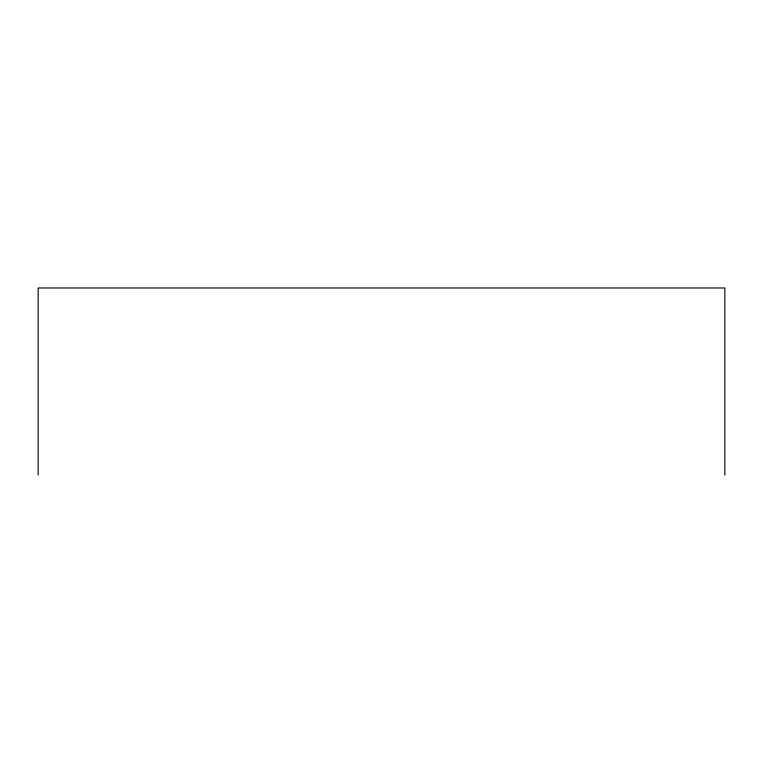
<?xml version="1.0" encoding="UTF-8"?>
<svg xmlns="http://www.w3.org/2000/svg" width="763" height="763" viewBox="0 0 763 763"><rect width="100%" height="100%" fill="white"/><g stroke="black" fill="none" stroke-linecap="round" stroke-linejoin="round"><path stroke-width="1.14" d="M724.85 475.015L724.85 287.985L38.15 287.985L38.15 475.015"/></g></svg>
